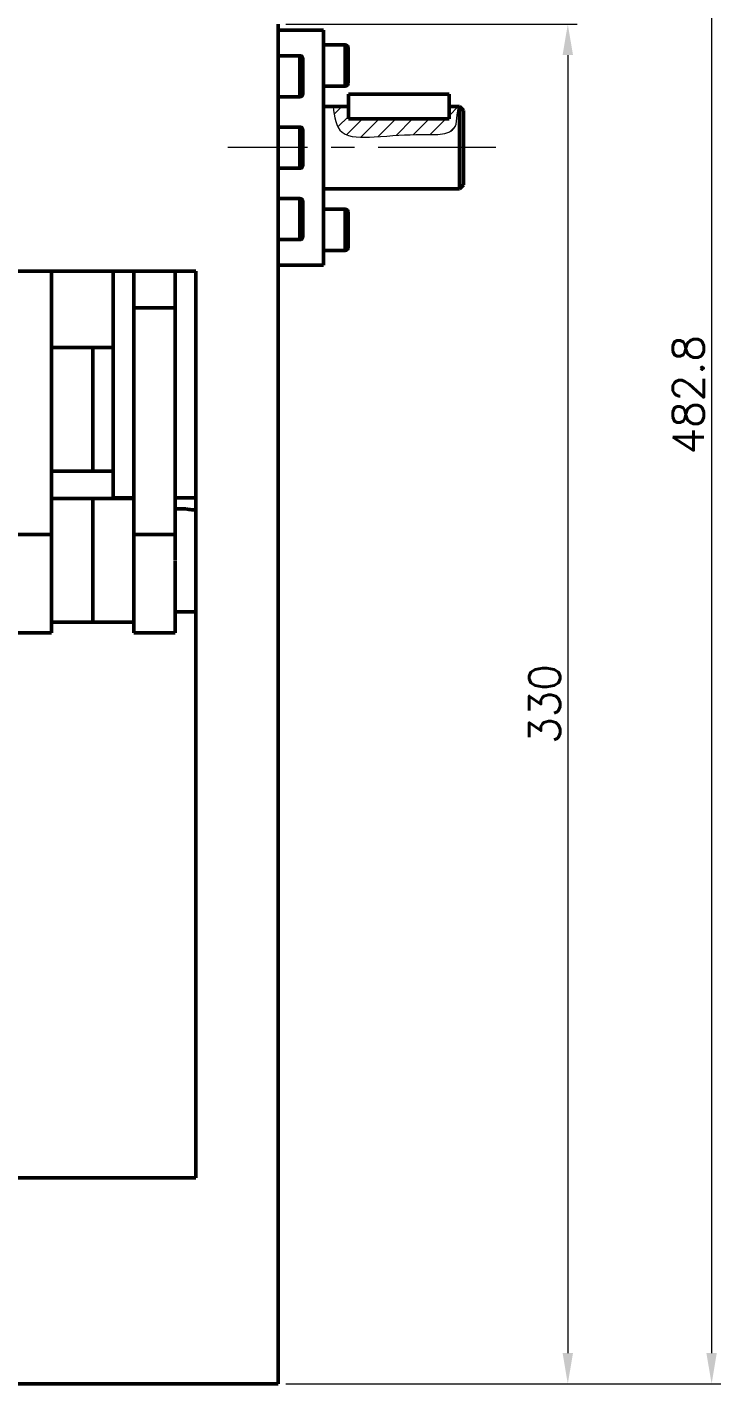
# Model space of a CAD drawing. Header units: millimetres. Extents: x 141 to 982, y 511 to 1105.
# Drawn here: x 767.3 to 823.4, y 891.5 to 1001.3 of the extents above; entities that cross this region are included whole.
import ezdxf

# ---------------------------------------------------------------- set-up
doc = ezdxf.new("R2010")
doc.units = ezdxf.units.MM
doc.header["$LTSCALE"] = 0.3
doc.linetypes.add('CENTER', pattern=[50.8, 31.75, -6.35, 6.35, -6.35])
for name, color, linetype, lineweight in [('剖面线', 190, 'Continuous', 18), ('尺寸线', 6, 'Continuous', 18), ('粗实线', 7, 'Continuous', 50), ('细实线', 3, 'Continuous', 18), ('细点画线', 1, 'CENTER', 18)]:
    doc.layers.add(name, color=color, linetype=linetype, lineweight=lineweight)
doc.styles.add('我的样式', font='romans.shx', dxfattribs={"height": 2.5, "bigfont": 'chineset.shx'})
doc.dimstyles.new('我的样式', dxfattribs={"dimtxt": 2.5, "dimasz": 2.5, "dimexe": 0.75, "dimexo": 0.625, "dimtad": 1, "dimdec": 1, "dimlfac": 3, "dimdsep": 46, "dimtxsty": '我的样式', "dimcen": 2.5, "dimclrd": 256, "dimclre": 256, "dimclrt": 256, "dimadec": 0, "dimazin": 0, "dimtp": 0.018, "dimtm": 0.018, "dimtfac": 1, "dimtdec": 1, "dimtmove": 0, "dimatfit": 3, "dimfxl": 1, "dimlwd": 18, "dimlwe": 18, "dimarcsym": 0})

# ---------------------------------------------------------------- blocks, each defined once
blk = doc.blocks.new('*D20')
at = {"layer": 'Defpoints', "color": 0, "transparency": 16777216}
for p in [(764.31, 1052.44), (787.64, 891.5), (822.7, 891.5)]:
    blk.add_point(p, dxfattribs=at)
at = {"layer": '尺寸线', "linetype": 'Continuous', "lineweight": 18, "transparency": 16777216}
for p, q in [((764.94, 1052.44), (823.45, 1052.44)), ((822.7, 1049.94), (822.7, 894)), ((788.27, 891.5), (823.45, 891.5))]:
    blk.add_line(p, q, dxfattribs=at)
at = {"layer": '尺寸线', "transparency": 16777216}
for points in [[(822.28, 1049.94), (823.12, 1049.94), (822.7, 1052.44)], [(822.28, 894), (823.12, 894), (822.7, 891.5)]]:
    blk.add_solid(points, dxfattribs=at)
at = {"layer": '尺寸线', "transparency": 16777216, "insert": (820.82, 971.52), "char_height": 2.5, "attachment_point": 5, "rotation": 90, "style": '我的样式'}
blk.add_mtext('482.8', dxfattribs=at)
blk = doc.blocks.new('*D21')
at = {"layer": 'Defpoints', "color": 0, "transparency": 16777216}
for p in [(787.64, 1001.5), (788.27, 891.5), (811.07, 891.5)]:
    blk.add_point(p, dxfattribs=at)
at = {"layer": '尺寸线', "linetype": 'Continuous', "lineweight": 18, "transparency": 16777216}
for p, q in [((788.27, 1001.5), (811.82, 1001.5)), ((811.07, 999), (811.07, 894)), ((788.89, 891.5), (811.82, 891.5))]:
    blk.add_line(p, q, dxfattribs=at)
at = {"layer": '尺寸线', "transparency": 16777216}
for points in [[(810.65, 999), (811.49, 999), (811.07, 1001.5)], [(810.65, 894), (811.49, 894), (811.07, 891.5)]]:
    blk.add_solid(points, dxfattribs=at)
at = {"layer": '尺寸线', "transparency": 16777216, "insert": (809.2, 946.5), "char_height": 2.5, "attachment_point": 5, "rotation": 90, "style": '我的样式'}
blk.add_mtext('330', dxfattribs=at)

msp = doc.modelspace()

# ---------------------------------------------------------------- hatches: boundary and pattern name
at = {"layer": '剖面线'}
h = msp.add_hatch(dxfattribs=at)
h.set_pattern_fill('ANSI31', color=256, scale=0.3)
edge = h.paths.add_edge_path()
edge.add_spline(control_points=[(792.081, 994.838), (792.172, 993.974), (792.484, 992.241), (795.989, 992.387), (798.527, 992.624), (800.704, 992.516), (802.038, 992.837), (802.112, 994.105), (802.191, 994.612), (802.237, 994.838)], knot_values=[0.4080948, 0.4080948, 0.4080948, 0.4080948, 2.6702232, 5.281121, 9.1342477, 10.6961106, 12.1897056, 13.0341542, 13.7337713, 13.7337713, 13.7337713, 13.7337713], degree=3, periodic=0)
edge.add_line((802.237, 994.838), (801.466, 994.838))
edge.add_line((801.466, 994.838), (801.466, 994.834))
edge.add_line((801.466, 994.834), (801.466, 993.838))
edge.add_line((801.466, 993.838), (793.323, 993.838))
edge.add_line((793.323, 993.838), (793.323, 994.838))
edge.add_line((793.323, 994.838), (792.081, 994.838))

# ---------------------------------------------------------------- linework, layer by layer
at = {"layer": '粗实线'}
for p, q in [((787.645, 1001.505), (787.645, 991.505)), ((791.312, 1001.005), (787.645, 1001.005)), ((791.312, 986.755), (791.312, 1001.005)), ((789.395, 998.945), (787.645, 998.945)), ((789.395, 995.835), (789.395, 998.945)), ((793.062, 999.811), (791.312, 999.811)), ((793.062, 996.701), (793.062, 999.811)), ((793.312, 999.561), (793.312, 996.917)), ((789.645, 998.695), (789.645, 996.051)), ((793.062, 996.477), (793.062, 996.701)), ((793.312, 996.917), (793.312, 996.727)), ((787.645, 995.611), (789.395, 995.611)), ((789.395, 995.611), (789.395, 995.835)), ((789.645, 996.051), (789.645, 995.861)), ((791.312, 996.477), (793.062, 996.477)), ((801.466, 995.834), (793.323, 995.834)), ((793.323, 995.834), (793.323, 994.838)), ((801.466, 994.834), (801.466, 995.834)), ((793.323, 994.838), (791.312, 994.838)), ((793.323, 994.838), (793.323, 993.838)), ((802.312, 994.838), (801.466, 994.838)), ((801.466, 993.838), (801.466, 994.834)), ((802.645, 994.505), (802.312, 994.838)), ((802.312, 988.171), (802.312, 994.838)), ((802.645, 994.505), (802.645, 988.505)), ((793.323, 993.838), (801.466, 993.838)), ((789.395, 993.171), (787.645, 993.171)), ((789.395, 990.061), (789.395, 993.171)), ((789.645, 992.921), (789.645, 990.278)), ((787.645, 991.505), (787.645, 891.505)), ((789.395, 989.838), (789.395, 990.061)), ((789.645, 990.278), (789.645, 990.088)), ((787.645, 989.838), (789.395, 989.838)), ((791.312, 988.171), (802.312, 988.171)), ((802.312, 988.171), (802.645, 988.505)), ((789.395, 987.398), (787.645, 987.398)), ((789.395, 984.288), (789.395, 987.398)), ((789.645, 987.148), (789.645, 984.504)), ((791.312, 982.005), (791.312, 986.755)), ((793.062, 986.532), (791.312, 986.532)), ((793.062, 983.422), (793.062, 986.532)), ((793.312, 986.282), (793.312, 983.638)), ((789.645, 984.504), (789.645, 984.314)), ((787.645, 984.064), (789.395, 984.064)), ((789.395, 984.064), (789.395, 984.288)), ((793.062, 983.198), (793.062, 983.422)), ((793.312, 983.638), (793.312, 983.448)), ((791.312, 983.198), (793.062, 983.198)), ((780.978, 981.505), (620.978, 981.505)), ((769.312, 981.505), (769.312, 963.119)), ((774.312, 963.171), (774.312, 981.505)), ((775.978, 981.505), (775.978, 978.549)), ((779.312, 981.505), (779.312, 978.549)), ((780.978, 908.171), (780.978, 981.505)), ((787.645, 982.005), (791.312, 982.005)), ((779.312, 978.549), (775.978, 978.549)), ((775.978, 978.549), (775.978, 963.119)), ((779.312, 978.549), (779.312, 960.199)), ((772.645, 975.345), (769.312, 975.345)), ((772.645, 965.345), (772.645, 975.345)), ((774.312, 975.345), (772.645, 975.345)), ((772.645, 965.345), (769.312, 965.345)), ((774.312, 965.345), (772.645, 965.345)), ((769.312, 953.119), (769.312, 963.119)), ((772.645, 963.119), (769.312, 963.119)), ((772.645, 953.119), (772.645, 963.119)), ((775.978, 963.119), (772.645, 963.119)), ((774.312, 963.171), (775.978, 963.171)), ((775.978, 961.864), (775.978, 963.119)), ((779.312, 963.171), (780.978, 963.171)), ((775.978, 961.864), (775.978, 960.199)), ((780.145, 962.285), (779.312, 962.285)), ((769.312, 960.199), (765.978, 960.199)), ((779.312, 960.199), (775.978, 960.199)), ((775.978, 960.199), (775.978, 957.01)), ((779.312, 960.199), (779.312, 958.175)), ((779.312, 958.119), (779.312, 954.084)), ((775.978, 953.119), (775.978, 957.01)), ((779.312, 954.084), (779.312, 952.252)), ((779.312, 953.952), (780.978, 953.952)), ((772.645, 953.119), (769.312, 953.119)), ((769.312, 953.119), (769.312, 952.252)), ((775.978, 953.119), (772.645, 953.119)), ((775.978, 953.119), (775.978, 952.252)), ((769.312, 952.252), (765.978, 952.252)), ((779.312, 952.252), (775.978, 952.252)), ((620.978, 908.171), (780.978, 908.171)), ((710.978, 891.505), (787.645, 891.505))]:
    msp.add_line(p, q, dxfattribs=at)
for centre, start, end in [((789.395, 998.695), 0, 90), ((793.062, 999.561), 0, 90), ((793.062, 996.727), 270, 0), ((789.395, 995.861), 270, 360), ((789.395, 992.921), 0, 90), ((789.395, 990.088), 270, 0), ((789.395, 987.148), 0, 90), ((793.062, 986.282), 0, 90), ((789.395, 984.314), 270, 0), ((793.062, 983.448), 270, 360)]:
    msp.add_arc(centre, 0.25, start, end, dxfattribs=at)
msp.add_open_spline([(780.145, 962.285), (780.154, 962.283), (780.172, 962.28), (780.312, 962.254), (780.521, 962.225), (780.756, 962.203), (780.914, 962.203), (780.978, 962.203)], degree=3, knots=[0, 0, 0, 0, 0.2119549, 0.4238094, 0.6382332, 0.8545693, 1, 1, 1, 1], dxfattribs=at)
at = {"layer": '细实线'}
msp.add_open_spline([(792.081, 994.838), (792.172, 993.974), (792.484, 992.241), (795.989, 992.387), (798.527, 992.624), (800.704, 992.516), (802.038, 992.837), (802.112, 994.105), (802.191, 994.612), (802.237, 994.838)], degree=3, knots=[0.4080948, 0.4080948, 0.4080948, 0.4080948, 2.6702232, 5.281121, 9.1342477, 10.6961106, 12.1897056, 13.0341542, 13.7337713, 13.7337713, 13.7337713, 13.7337713], dxfattribs=at)
at = {"layer": '细点画线'}
msp.add_line((805.26, 991.505), (783.576, 991.505), dxfattribs=at)

# ---------------------------------------------------------------- dimensions: what is measured, and where the dimension line sits
at = {"layer": '尺寸线'}
dim = msp.add_linear_dim(base=(822.7, 891.505), p1=(764.312, 1052.44), p2=(787.645, 891.505), angle=90, dimstyle='我的样式', dxfattribs=at)
dim.commit()
dim.dimension.update_dxf_attribs({"geometry": '*D20', "text_midpoint": (822.7, 971.52), "dimtype": 160})
dim = msp.add_linear_dim(base=(811.07, 891.505), p1=(787.645, 1001.505), p2=(788.27, 891.505), angle=90, dimstyle='我的样式', dxfattribs=at)
dim.commit()
dim.dimension.update_dxf_attribs({"geometry": '*D21', "text_midpoint": (809.195, 946.505)})

doc.saveas('drawing.dxf')
